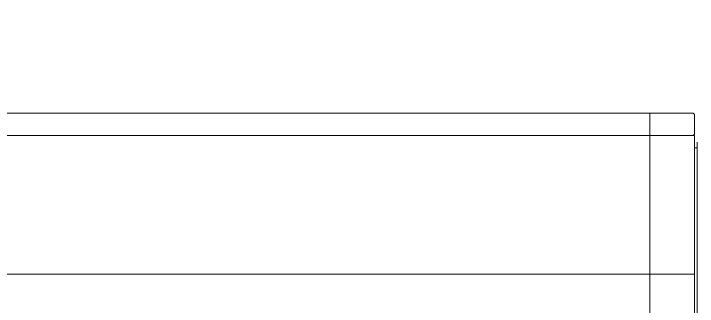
# Model space of a CAD drawing. Header units: millimetres. Extents: x 12827 to 13247, y 6457 to 7051.
# Drawn here: x 12953.55 to 12984.14, y 6588.69 to 6601.78 of the extents above; entities that cross this region are included whole.
import ezdxf

# ---------------------------------------------------------------- set-up
doc = ezdxf.new("R2010")
doc.units = ezdxf.units.MM
doc.header["$LTSCALE"] = 10
doc.linetypes.add('CENTER', pattern=[50.8, 31.75, -6.35, 6.35, -6.35])
doc.linetypes.add('CENTER2', pattern=[1.125, 0.75, -0.125, 0.125, -0.125])
doc.layers.add('1', color=1, linetype='CENTER', lineweight=13)
doc.layers.add('CENTER', color=1, linetype='CENTER2')

msp = doc.modelspace()

# ---------------------------------------------------------------- linework, layer by layer
at = {"layer": '1', "color": 7, "linetype": 'Continuous'}
for p, q in [((12914.12478, 6597.33485), (12983.92478, 6597.33485)), ((12982.02478, 6597.33485), (12982.02478, 6583.33485)), ((12984.02478, 6596.43485), (12984.02478, 6597.23485)), ((12914.02478, 6596.33485), (12984.02478, 6596.33485)), ((12984.02478, 6585.47502), (12984.02478, 6596.33485)), ((12984.14478, 6587.51795), (12984.14478, 6596.03722)), ((12984.14478, 6595.7776), (12984.02478, 6595.7776)), ((12914.02479, 6590.13485), (12984.02478, 6590.13485))]:
    msp.add_line(p, q, dxfattribs=at)
for centre, start, end in [((12983.92478, 6597.23485), 0, 90), ((12983.92478, 6596.43485), 270, 0)]:
    msp.add_arc(centre, 0.1, start, end, dxfattribs=at)
at = {"layer": 'CENTER', "color": 1}
msp.add_open_spline([(12975.58961, 6565.15937), (12976.63873, 6561.84089), (12979.00661, 6554.351), (13006.08462, 6558.51724), (13005.47482, 6594.29903), (12990.61641, 6616.99117), (12972.73078, 6634.16723), (12965.11347, 6649.16686), (12960.75233, 6657.75459)], degree=3, knots=[1.30601543, 1.30601543, 1.30601543, 1.30601543, 11.40286614, 24.09484198, 64.74330096, 86.64315664, 108.38783307, 137.51141091, 137.51141091, 137.51141091, 137.51141091], dxfattribs=at)

doc.saveas('drawing.dxf')
